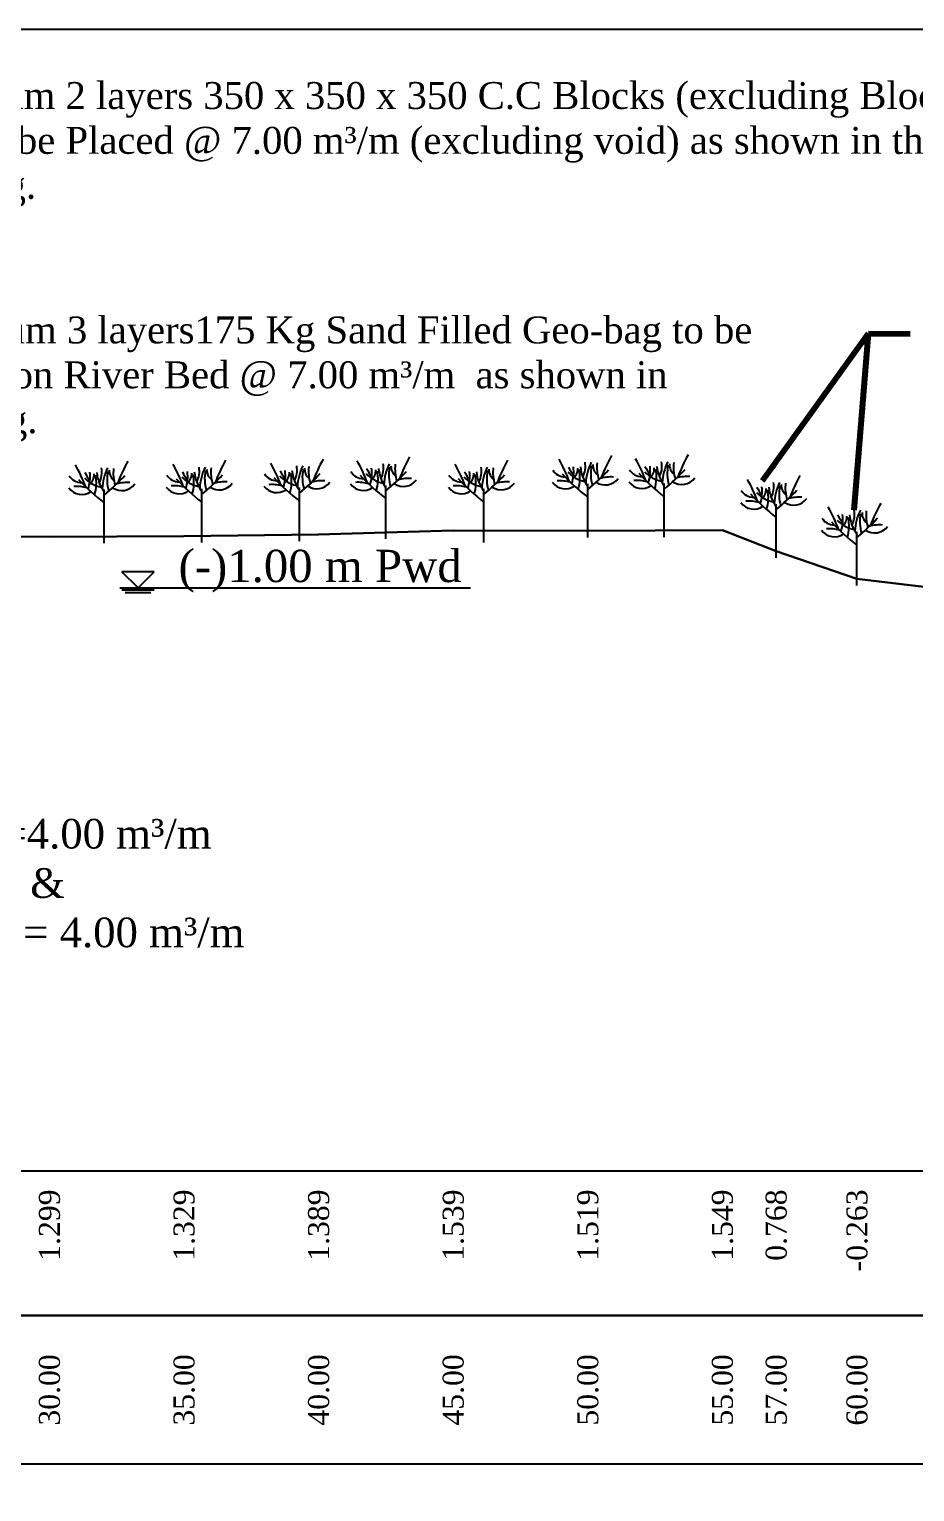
# Model space of a CAD drawing. Header units: metres. Extents: x -2434 to 11656, y -15288 to 8109.
# Drawn here: x 2363.4 to 2396.3, y -14402.8 to -14348.5 of the extents above; entities that cross this region are included whole.
import ezdxf
from ezdxf.enums import TextEntityAlignment as Align

# ---------------------------------------------------------------- set-up
doc = ezdxf.new("R2010")
doc.units = ezdxf.units.M
doc.linetypes.add('HIDDEN', pattern=[9.525, 6.35, -3.175])
doc.layers.add('GL', color=212, linetype='HIDDEN', lineweight=40)
doc.layers.add('LINE', color=7, linetype='Continuous')
doc.styles.add('dim', font='isocp.shx')
doc.styles.add('liza', font='times.ttf', dxfattribs={"height": 2})
doc.styles.get("Standard").update_dxf_attribs({"font": 'times.ttf'})
doc.dimstyles.get("Standard").update_dxf_attribs({"dimtxt": 0.5, "dimasz": 0.4075, "dimexe": 0.364, "dimexo": 0.219, "dimgap": 0.09, "dimtad": 0, "dimdec": 0, "dimlfac": 1000, "dimzin": 0, "dimdsep": 46, "dimtxsty": 'Standard', "dimcen": 0.09, "dimadec": 0, "dimazin": 0, "dimtfac": 1, "dimtdec": 0, "dimtofl": 0, "dimtmove": 0, "dimatfit": 3, "dimfxl": 1, "dimtolj": 1, "dimtzin": 0, "dimarcsym": 0})
doc.dimstyles.new('STANDARD$0', dxfattribs={"dimscale": 0, "dimtxt": 8, "dimasz": 8, "dimexe": 4, "dimexo": 0, "dimgap": 2, "dimtad": 1, "dimdec": 0, "dimzin": 0, "dimdsep": 46, "dimtxsty": 'dim', "dimblk": 'DOTSMALL', "dimcen": 1, "dimclrd": 6, "dimclre": 6, "dimclrt": 256, "dimadec": 0, "dimazin": 0, "dimtfac": 1, "dimtdec": 0, "dimtix": 1, "dimtofl": 0, "dimtmove": 1, "dimatfit": 3, "dimldrblk": 'DOTSMALL', "dimfxl": 6, "dimtolj": 1, "dimtzin": 0, "dimarcsym": 0})

# ---------------------------------------------------------------- blocks, each defined once
blk = doc.blocks.new('*D1549')
at = {"color": 0, "lineweight": -2, "ltscale": 0.5}
for p, q in [((2356.077, -14376.821), (2356.077, -14377.335)), ((2362.077, -14376.821), (2362.077, -14377.335)), ((2361.377, -14376.971), (2356.777, -14376.971))]:
    blk.add_line(p, q, dxfattribs=at)
at = {"color": 0, "linetype": 'Continuous', "lineweight": -3, "ltscale": 0.5}
for points in [[(2356.777, -14376.854), (2356.777, -14377.087), (2356.077, -14376.971)], [(2361.377, -14376.854), (2361.377, -14377.087), (2362.077, -14376.971)]]:
    blk.add_solid(points, dxfattribs=at)
at = {"layer": 'Defpoints', "color": 0, "linetype": 'Continuous', "lineweight": -3, "ltscale": 0.5}
for p in [(2356.077, -14376.246), (2362.077, -14376.515), (2356.077, -14376.971)]:
    blk.add_point(p, dxfattribs=at)
at = {"color": 0, "linetype": 'Continuous', "lineweight": -3, "ltscale": 0.5, "insert": (2364.045, -14380.381), "char_height": 0.85, "attachment_point": 5}
blk.add_mtext('\\A1;{\\H1.294x;Block =4.00 \\A0;m³/m  \\P&\\PGeo-Bag = 4.00 m³/m\\H0.7728x; }', dxfattribs=at)

msp = doc.modelspace()

# ---------------------------------------------------------------- linework, layer by layer
at = {"color": 0, "linetype": 'Continuous', "lineweight": -3, "ltscale": 0.5}
for p, q in [((2373.399674, -14367.496055), (2373.399674, -14365.505398)), ((2376.612541, -14367.4125), (2376.612541, -14365.421844)), ((2384.112541, -14367.3575), (2384.112541, -14365.366844)), ((2386.956671, -14367.340436), (2386.956671, -14365.349779)), ((2366.147224, -14367.565292), (2366.147224, -14365.574636)), ((2369.77211, -14367.539586), (2369.77211, -14365.548929)), ((2380.251216, -14367.538047), (2380.251216, -14365.547391)), ((2391.112541, -14368.1085), (2391.112541, -14366.117844)), ((2394.112541, -14369.1395), (2394.112541, -14367.148844)), ((2366.73007, -14369.228304), (2379.762171, -14369.228304)), ((2303.398273, -14401.784577), (2449.784477, -14401.784577))]:
    msp.add_line(p, q, dxfattribs=at)
at = {"linetype": 'Continuous', "lineweight": -3, "ltscale": 0.5}
msp.add_line((2449.784477, -14390.910761), (2308.333402, -14390.910761), dxfattribs=at)
msp.add_line((2449.784477, -14390.910761), (2308.333402, -14390.910761), dxfattribs=at)
at = {"color": 7, "linetype": 'ByBlock', "lineweight": 30, "ltscale": 0.5}
msp.add_line((2303.398273, -14396.264832), (2449.784477, -14396.264832), dxfattribs=at)
at = {"color": 0, "linetype": 'Continuous', "lineweight": -3, "ltscale": 0.5}
for centre, radius, start, end in [((2382.918169, -14367.391356), 6.210754, 150.8103997, 159.0881023), ((2390.418169, -14367.336356), 6.210754, 150.8103997, 159.0881023), ((2393.262298, -14367.319292), 6.210754, 150.8103997, 159.0881023), ((2359.659371, -14367.68819), 6.210754, 20.9118977, 29.1896003), ((2368.37688, -14363.321293), 3.365686, 208.8637419, 214.9912889), ((2364.141816, -14365.107923), 1.484706, 342.1790656, 6.733593), ((2367.380256, -14364.785634), 1.516591, 185.9351668, 215.6070847), ((2365.207343, -14364.92543), 0.853406, 332.1981492, 10.6172806), ((2368.103179, -14365.659028), 2.034729, 154.0354071, 176.9726194), ((2367.716646, -14365.206546), 1.461197, 167.8685453, 197.0040781), ((2366.805634, -14364.868885), 0.469096, 177.7802422, 230.9913806), ((2367.970406, -14364.963882), 1.484706, 173.266407, 197.8209344), ((2372.452851, -14367.544148), 6.210754, 150.8103997, 159.0881023), ((2363.284257, -14367.662483), 6.210754, 20.9118977, 29.1896003), ((2372.001766, -14363.295586), 3.365686, 208.8637419, 214.9912889), ((2367.766703, -14365.082216), 1.484706, 342.1790656, 6.733593), ((2368.931474, -14364.98722), 0.469096, 309.0086194, 2.2197578), ((2371.005142, -14364.759928), 1.516591, 185.9351668, 215.6070847), ((2368.832229, -14364.899723), 0.853406, 332.1981492, 10.6172806), ((2371.728065, -14365.633321), 2.034729, 154.0354071, 176.9726194), ((2371.341533, -14365.180839), 1.461197, 167.8685453, 197.0040781), ((2370.430521, -14364.843178), 0.469096, 177.7802422, 230.9913806), ((2371.595292, -14364.938175), 1.484706, 173.266407, 197.8209344), ((2376.077738, -14367.518441), 6.210754, 150.8103997, 159.0881023), ((2366.911821, -14367.618952), 6.210754, 20.9118977, 29.1896003), ((2375.62933, -14363.252056), 3.365686, 208.8637419, 214.9912889), ((2371.394266, -14365.038686), 1.484706, 342.1790656, 6.733593), ((2372.559038, -14364.943689), 0.469096, 309.0086194, 2.2197578), ((2371.648026, -14365.28135), 1.461197, 342.9959219, 12.1314547), ((2374.632706, -14364.716397), 1.516591, 185.9351668, 215.6070847), ((2372.459793, -14364.856192), 0.853406, 332.1981492, 10.6172806), ((2375.355629, -14365.58979), 2.034729, 154.0354071, 176.9726194), ((2374.969096, -14365.137308), 1.461197, 167.8685453, 197.0040781), ((2374.058084, -14364.799647), 0.469096, 177.7802422, 230.9913806), ((2375.222856, -14364.894644), 1.484706, 173.266407, 197.8209344), ((2379.705301, -14367.474911), 6.210754, 150.8103997, 159.0881023), ((2375.762751, -14364.639603), 0.523126, 211.1883338, 271.0347448), ((2370.124688, -14367.535398), 6.210754, 20.9118977, 29.1896003), ((2378.842197, -14363.168501), 3.365686, 208.8637419, 214.9912889), ((2374.607134, -14364.955131), 1.484706, 342.1790656, 6.733593), ((2375.771905, -14364.860134), 0.469096, 309.0086194, 2.2197578), ((2374.860893, -14365.197796), 1.461197, 342.9959219, 12.1314547), ((2377.845573, -14364.632842), 1.516591, 185.9351668, 215.6070847), ((2375.67266, -14364.772638), 0.853406, 332.1981492, 10.6172806), ((2378.568496, -14365.506236), 2.034729, 154.0354071, 176.9726194), ((2371.944719, -14359.908058), 7.381281, 309.2264188, 317.434563), ((2378.181964, -14365.053754), 1.461197, 167.8685453, 197.0040781), ((2377.270952, -14364.716093), 0.469096, 177.7802422, 230.9913806), ((2378.435723, -14364.81109), 1.484706, 173.266407, 197.8209344), ((2373.763363, -14367.660945), 6.210754, 20.9118977, 29.1896003), ((2382.480872, -14363.294048), 3.365686, 208.8637419, 214.9912889), ((2378.245809, -14365.080678), 1.484706, 342.1790656, 6.733593), ((2379.41058, -14364.985681), 0.469096, 309.0086194, 2.2197578), ((2381.484248, -14364.758389), 1.516591, 185.9351668, 215.6070847), ((2379.311335, -14364.898185), 0.853406, 332.1981492, 10.6172806), ((2382.207171, -14365.631783), 2.034729, 154.0354071, 176.9726194), ((2381.820639, -14365.179301), 1.461197, 167.8685453, 197.0040781), ((2380.909627, -14364.84164), 0.469096, 177.7802422, 230.9913806), ((2382.074398, -14364.936636), 1.484706, 173.266407, 197.8209344), ((2386.556844, -14367.516903), 6.210754, 150.8103997, 159.0881023), ((2383.262751, -14364.584603), 0.523126, 211.1883338, 271.0347448), ((2377.624688, -14367.480398), 6.210754, 20.9118977, 29.1896003), ((2384.234953, -14364.133376), 1.169666, 222.8146174, 258.4624734), ((2386.342197, -14363.113501), 3.365686, 208.8637419, 214.9912889), ((2382.107134, -14364.900131), 1.484706, 342.1790656, 6.733593), ((2383.271905, -14364.805134), 0.469096, 309.0086194, 2.2197578), ((2382.360893, -14365.142796), 1.461197, 342.9959219, 12.1314547), ((2385.345573, -14364.577842), 1.516591, 185.9351668, 215.6070847), ((2383.17266, -14364.717638), 0.853406, 332.1981492, 10.6172806), ((2386.068496, -14365.451236), 2.034729, 154.0354071, 176.9726194), ((2379.444719, -14359.853058), 7.381281, 309.2264188, 317.434563), ((2385.681964, -14364.998754), 1.461197, 167.8685453, 197.0040781), ((2384.770952, -14364.661093), 0.469096, 177.7802422, 230.9913806), ((2385.935723, -14364.75609), 1.484706, 173.266407, 197.8209344), ((2386.10688, -14364.567538), 0.523126, 211.1883338, 271.0347448), ((2380.468817, -14367.463333), 6.210754, 20.9118977, 29.1896003), ((2391.442267, -14359.980035), 7.381281, 222.565437, 232.5766886), ((2387.079083, -14364.116312), 1.169666, 222.8146174, 258.4624734), ((2389.186327, -14363.096436), 3.365686, 208.8637419, 214.9912889), ((2384.951263, -14364.883067), 1.484706, 342.1790656, 6.733593), ((2386.116034, -14364.78807), 0.469096, 309.0086194, 2.2197578), ((2385.205022, -14365.125731), 1.461197, 342.9959219, 12.1314547), ((2388.189702, -14364.560778), 1.516591, 185.9351668, 215.6070847), ((2386.016789, -14364.700573), 0.853406, 332.1981492, 10.6172806), ((2388.912625, -14365.434171), 2.034729, 154.0354071, 176.9726194), ((2382.288848, -14359.835993), 7.381281, 309.2264188, 317.434563), ((2388.526093, -14364.981689), 1.461197, 167.8685453, 197.0040781), ((2387.615081, -14364.644028), 0.469096, 177.7802422, 230.9913806), ((2388.779852, -14364.739025), 1.484706, 173.266407, 197.8209344), ((2365.313572, -14365.159832), 0.598705, 216.2006583, 304.5198588), ((2365.297434, -14364.792395), 0.523126, 211.1883338, 271.0347448), ((2365.122496, -14366.814249), 1.354702, 73.5684814, 94.5657769), ((2370.632821, -14360.204891), 7.381281, 222.565437, 232.5766886), ((2366.269636, -14364.341168), 1.169666, 222.8146174, 258.4624734), ((2365.306588, -14365.012926), 0.469096, 309.0086194, 2.2197578), ((2364.395576, -14365.350588), 1.461197, 342.9959219, 12.1314547), ((2361.479401, -14360.06085), 7.381281, 309.2264188, 317.434563), ((2366.79865, -14365.01579), 0.598705, 235.4801412, 323.7993417), ((2366.989726, -14366.670208), 1.354702, 85.4342231, 106.4315186), ((2368.938459, -14365.134125), 0.598705, 216.2006583, 304.5198588), ((2368.92232, -14364.766688), 0.523126, 211.1883338, 271.0347448), ((2368.747383, -14366.788542), 1.354702, 73.5684814, 94.5657769), ((2374.257707, -14360.179185), 7.381281, 222.565437, 232.5766886), ((2369.894522, -14364.315461), 1.169666, 222.8146174, 258.4624734), ((2368.020462, -14365.324881), 1.461197, 342.9959219, 12.1314547), ((2365.104288, -14360.035143), 7.381281, 309.2264188, 317.434563), ((2370.423536, -14364.990084), 0.598705, 235.4801412, 323.7993417), ((2370.614612, -14366.644501), 1.354702, 85.4342231, 106.4315186), ((2372.566022, -14365.090595), 0.598705, 216.2006583, 304.5198588), ((2372.549884, -14364.723158), 0.523126, 211.1883338, 271.0347448), ((2372.374946, -14366.745012), 1.354702, 73.5684814, 94.5657769), ((2377.885271, -14360.135654), 7.381281, 222.565437, 232.5766886), ((2373.522086, -14364.271931), 1.169666, 222.8146174, 258.4624734), ((2368.731851, -14359.991612), 7.381281, 309.2264188, 317.434563), ((2374.0511, -14364.946553), 0.598705, 235.4801412, 323.7993417), ((2374.242176, -14366.60097), 1.354702, 85.4342231, 106.4315186), ((2375.778889, -14365.00704), 0.598705, 216.2006583, 304.5198588), ((2375.587813, -14366.661457), 1.354702, 73.5684814, 94.5657769), ((2381.098138, -14360.052099), 7.381281, 222.565437, 232.5766886), ((2376.734953, -14364.188376), 1.169666, 222.8146174, 258.4624734), ((2377.263967, -14364.862998), 0.598705, 235.4801412, 323.7993417), ((2377.455043, -14366.517416), 1.354702, 85.4342231, 106.4315186), ((2379.417564, -14365.132587), 0.598705, 216.2006583, 304.5198588), ((2379.401426, -14364.76515), 0.523126, 211.1883338, 271.0347448), ((2379.226488, -14366.787004), 1.354702, 73.5684814, 94.5657769), ((2384.736813, -14360.177646), 7.381281, 222.565437, 232.5766886), ((2380.373628, -14364.313923), 1.169666, 222.8146174, 258.4624734), ((2378.499568, -14365.323343), 1.461197, 342.9959219, 12.1314547), ((2375.583394, -14360.033605), 7.381281, 309.2264188, 317.434563), ((2380.902642, -14364.988545), 0.598705, 235.4801412, 323.7993417), ((2381.093718, -14366.642963), 1.354702, 85.4342231, 106.4315186), ((2383.278889, -14364.95204), 0.598705, 216.2006583, 304.5198588), ((2383.087813, -14366.606457), 1.354702, 73.5684814, 94.5657769), ((2388.598138, -14359.997099), 7.381281, 222.565437, 232.5766886), ((2384.763967, -14364.807998), 0.598705, 235.4801412, 323.7993417), ((2384.955043, -14366.462416), 1.354702, 85.4342231, 106.4315186), ((2386.123019, -14364.934975), 0.598705, 216.2006583, 304.5198588), ((2385.931943, -14366.589393), 1.354702, 73.5684814, 94.5657769), ((2387.608097, -14364.790934), 0.598705, 235.4801412, 323.7993417), ((2387.799173, -14366.445351), 1.354702, 85.4342231, 106.4315186), ((2384.624688, -14368.231398), 6.210754, 20.9118977, 29.1896003), ((2393.342197, -14363.864501), 3.365686, 208.8637419, 214.9912889), ((2389.107134, -14365.651131), 1.484706, 342.1790656, 6.733593), ((2392.345573, -14365.328842), 1.516591, 185.9351668, 215.6070847), ((2390.17266, -14365.468638), 0.853406, 332.1981492, 10.6172806), ((2393.068496, -14366.202236), 2.034729, 154.0354071, 176.9726194), ((2392.681964, -14365.749754), 1.461197, 167.8685453, 197.0040781), ((2391.770952, -14365.412093), 0.469096, 177.7802422, 230.9913806), ((2392.935723, -14365.50709), 1.484706, 173.266407, 197.8209344), ((2397.418169, -14368.087356), 6.210754, 150.8103997, 159.0881023), ((2390.278889, -14365.70304), 0.598705, 216.2006583, 304.5198588), ((2390.262751, -14365.335603), 0.523126, 211.1883338, 271.0347448), ((2390.087813, -14367.357457), 1.354702, 73.5684814, 94.5657769), ((2395.598138, -14360.748099), 7.381281, 222.565437, 232.5766886), ((2391.234953, -14364.884376), 1.169666, 222.8146174, 258.4624734), ((2390.271905, -14365.556134), 0.469096, 309.0086194, 2.2197578), ((2389.360893, -14365.893796), 1.461197, 342.9959219, 12.1314547), ((2386.444719, -14360.604058), 7.381281, 309.2264188, 317.434563), ((2391.763967, -14365.558998), 0.598705, 235.4801412, 323.7993417), ((2391.955043, -14367.213416), 1.354702, 85.4342231, 106.4315186), ((2387.624688, -14369.262398), 6.210754, 20.9118977, 29.1896003), ((2396.342197, -14364.895501), 3.365686, 208.8637419, 214.9912889), ((2392.107134, -14366.682131), 1.484706, 342.1790656, 6.733593), ((2393.271905, -14366.587134), 0.469096, 309.0086194, 2.2197578), ((2395.345573, -14366.359842), 1.516591, 185.9351668, 215.6070847), ((2393.17266, -14366.499638), 0.853406, 332.1981492, 10.6172806), ((2396.068496, -14367.233236), 2.034729, 154.0354071, 176.9726194), ((2395.681964, -14366.780754), 1.461197, 167.8685453, 197.0040781), ((2394.770952, -14366.443093), 0.469096, 177.7802422, 230.9913806), ((2395.935723, -14366.53809), 1.484706, 173.266407, 197.8209344), ((2400.418169, -14369.118356), 6.210754, 150.8103997, 159.0881023), ((2393.278889, -14366.73404), 0.598705, 216.2006583, 304.5198588), ((2393.262751, -14366.366603), 0.523126, 211.1883338, 271.0347448), ((2393.087813, -14368.388457), 1.354702, 73.5684814, 94.5657769), ((2398.598138, -14361.779099), 7.381281, 222.565437, 232.5766886), ((2394.234953, -14365.915376), 1.169666, 222.8146174, 258.4624734), ((2392.360893, -14366.924796), 1.461197, 342.9959219, 12.1314547), ((2389.444719, -14361.635058), 7.381281, 309.2264188, 317.434563), ((2394.763967, -14366.589998), 0.598705, 235.4801412, 323.7993417), ((2394.955043, -14368.244416), 1.354702, 85.4342231, 106.4315186)]:
    msp.add_arc(centre, radius, start, end, dxfattribs=at)
at = {"layer": 'GL', "color": 6, "linetype": 'ByBlock', "lineweight": 30}
msp.add_lwpolyline([(2359.112541, -14367.323804), (2364.112541, -14367.333804), (2369.112541, -14367.303804), (2374.112541, -14367.243804), (2379.112541, -14367.093804), (2384.112541, -14367.113804), (2389.112541, -14367.083804), (2391.112541, -14367.864804), (2394.112541, -14368.895804), (2397.112541, -14369.255804)], dxfattribs=at)
at = {"layer": 'LINE', "color": 0, "linetype": 'ByBlock', "lineweight": -3, "ltscale": 0.5}
for p, q in [((2367.406072, -14369.228304), (2366.806072, -14368.628304)), ((2368.006072, -14368.628304), (2366.806072, -14368.628304)), ((2367.406072, -14369.228304), (2368.006072, -14368.628304)), ((2366.806025, -14369.304419), (2368.006025, -14369.304419)), ((2366.926025, -14369.404419), (2367.886025, -14369.404419))]:
    msp.add_line(p, q, dxfattribs=at)
msp.add_lwpolyline([(2300.497649, -14348.470229), (2450.746688, -14348.470229), (2450.746688, -14451.932858), (2300.497649, -14451.932858)], close=True, dxfattribs=at)

# ---------------------------------------------------------------- texts
at = {"color": 7, "linetype": 'ByBlock', "lineweight": 30, "ltscale": 0.5, "style": 'liza'}
for s, p in [('1.299', (2364.112541, -14391.585761)), ('1.329', (2369.112541, -14391.585761)), ('1.389', (2374.112541, -14391.585761)), ('1.539', (2379.112541, -14391.585761)), ('1.519', (2384.112541, -14391.585761)), ('1.549', (2389.112541, -14391.585761)), ('0.768', (2391.112541, -14391.585761)), ('-0.263', (2394.112541, -14391.585761)), ('30.00', (2364.112541, -14397.710993)), ('35.00', (2369.112541, -14397.710993)), ('40.00', (2374.112541, -14397.710993)), ('45.00', (2379.112541, -14397.710993)), ('50.00', (2384.112541, -14397.710993)), ('55.00', (2389.112541, -14397.710993)), ('57.00', (2391.112541, -14397.710993)), ('60.00', (2394.112541, -14397.710993))]:
    msp.add_text(s, height=0.78, rotation=90, dxfattribs=at).set_placement(p, align=Align.MIDDLE_RIGHT)
at = {"layer": 'LINE', "color": 0, "linetype": 'ByBlock', "ltscale": 0.5, "char_height": 1, "attachment_point": 1}
for s, insert, width in [('\\pt15;Minimum 2 layers 350 x 350 x 350 C.C Blocks (excluding Blocks at key) to be Placed @ 7.00 m³/m (excluding void) as shown in the drawing. ', (2358.291579, -14350.432821), 42.98997933), ('Minimum 3 layers175 Kg Sand Filled Geo-bag to be Placed on River Bed @ 7.00 m³/m  as shown in drawing.', (2358.343138, -14359.144472), 32.17619423)]:
    msp.add_mtext(s, dxfattribs=dict(at, insert=insert, width=width))
at = {"layer": 'LINE', "color": 7, "lineweight": 13, "ltscale": 0.5, "insert": (2368.456707, -14367.814222), "char_height": 1.2, "width": 30.04400339, "attachment_point": 1}
msp.add_mtext(' (-)1.00 m Pwd', dxfattribs=at)

# ---------------------------------------------------------------- dimensions: what is measured, and where the dimension line sits
at = {"color": 0, "linetype": 'Continuous', "lineweight": -3, "ltscale": 0.5}
dim = msp.add_linear_dim(base=(2356.07665, -14376.970538), p1=(2362.07665, -14376.51513), p2=(2356.07665, -14376.246001), text='{\\H1.294x;Block =4.00 \\A0;m³/m  \\P&\\PGeo-Bag = 4.00 m³/m\\H0.7728x; }', dimstyle='STANDARD$0', override={"dimscale": 1, "dimtxt": 0.85, "dimasz": 0.7, "dimexe": 0.364, "dimexo": 0.219, "dimgap": 0.09, "dimtad": 0, "dimlfac": 1000, "dimtxsty": 'Standard', "dimcen": 0.09, "dimclrd": 0, "dimclre": 0, "dimclrt": 0, "dimtix": 0, "dimtmove": 2, "dimfxl": 0.15, "dimfxlon": 1}, dxfattribs=at)
dim.commit()
dim.dimension.update_dxf_attribs({"geometry": '*D1549', "text_midpoint": (2364.044533, -14380.381284), "dimtype": 160})

# ---------------------------------------------------------------- leaders
at = {"layer": 'LINE', "color": 7, "lineweight": 13, "ltscale": 0.5}
for points in [[(2390.6097, -14365.255186), (2394.547375, -14359.775556)], [(2394.011456, -14366.3424), (2394.547375, -14359.775556), (2396.093882, -14359.784846)]]:
    msp.add_leader(points, dimstyle='Standard', override={"dimtxt": 0.9, "dimasz": 0.7, "dimclrd": 7, "dimclre": 7, "dimclrt": 7, "dimlwd": 65535, "dimlwe": 65535}, dxfattribs=at)

doc.saveas('drawing.dxf')
